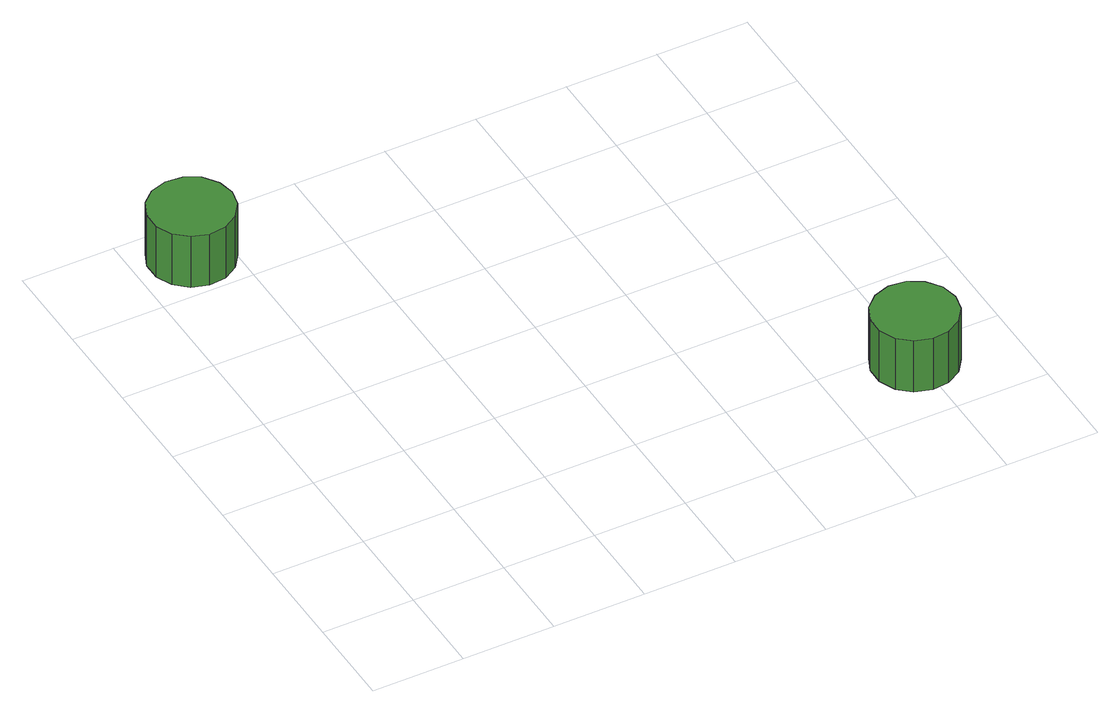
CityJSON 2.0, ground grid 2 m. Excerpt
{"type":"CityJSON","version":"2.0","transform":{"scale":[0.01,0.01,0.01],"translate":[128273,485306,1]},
"CityObjects":{
"tree1":{"type":"SolitaryVegetationObject","attributes":{"function":"something"},"geometry":[{"type":"MultiSurface","lod":"1","boundaries":[[[0,1,2,3,4,5,6,7,8,9,10,11,12,13,14]],[[15,16,17,18,19,20,21,22,23,24,25,26,27,28,29]],[[0,29,28,1]],[[1,28,27,2]],[[2,27,26,3]],[[3,26,25,4]],[[4,25,24,5]],[[5,24,23,6]],[[6,23,22,7]],[[7,22,21,8]],[[8,21,20,9]],[[9,20,19,10]],[[10,19,18,11]],[[11,18,17,12]],[[12,17,16,13]],[[13,16,15,14]],[[14,15,29,0]]]}]},
"tree2":{"type":"SolitaryVegetationObject","attributes":{"function":"something"},"geometry":[{"type":"MultiSurface","lod":"1","boundaries":[[[30,31,32,33,34,35,36,37,38,39,40,41,42,43,44]],[[45,46,47,48,49,50,51,52,53,54,55,56,57,58,59]],[[30,59,58,31]],[[31,58,57,32]],[[32,57,56,33]],[[33,56,55,34]],[[34,55,54,35]],[[35,54,53,36]],[[36,53,52,37]],[[37,52,51,38]],[[38,51,50,39]],[[39,50,49,40]],[[40,49,48,41]],[[41,48,47,42]],[[42,47,46,43]],[[43,46,45,44]],[[44,45,59,30]]]}]}
},
"vertices":[
[210,1104,141],[202,1140,141],[180,1171,141],[148,1189,141],[111,1193,141],[75,1182,141],[47,1157,141],[32,1123,141],[32,1085,141],[47,1051,141],[75,1026,141],[111,1014,141],[148,1018,141],[180,1037,141],[202,1067,141],[202,1067,12],[180,1037,12],[148,1018,12],[111,1014,12],[75,1026,12],[47,1051,12],[32,1085,12],[32,1123,12],[47,1157,12],[75,1182,12],[111,1193,12],[148,1189,12],[180,1171,12],[202,1140,12],[210,1104,12],
[1281,152,144],[1273,189,144],[1251,219,144],[1219,238,144],[1182,242,144],[1146,230,144],[1118,205,144],[1103,171,144],[1103,134,144],[1118,99,144],[1146,74,144],[1182,63,144],[1219,67,144],[1251,85,144],[1273,116,144],[1273,116,15],[1251,85,15],[1219,67,15],[1182,63,15],[1146,74,15],[1118,99,15],[1103,134,15],[1103,171,15],[1118,205,15],[1146,230,15],[1182,242,15],[1219,238,15],[1251,219,15],[1273,189,15],[1281,152,15]
]}
